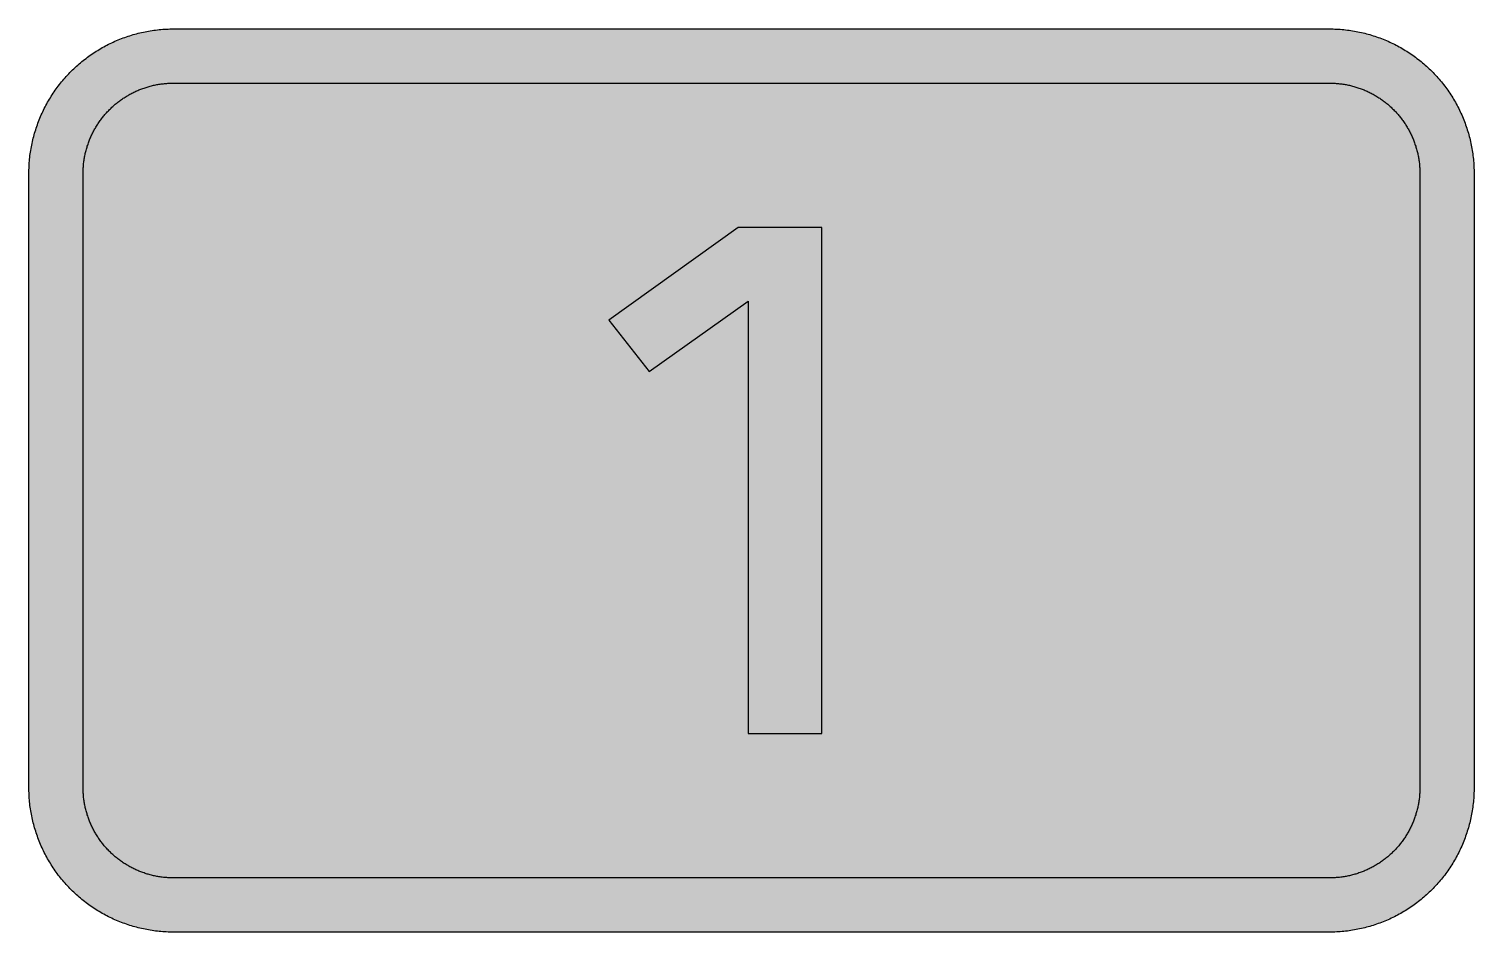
# Model space of a CAD drawing. Header units: millimetres. Extents: x 0 to 141, y 0 to 88.
import ezdxf

# ---------------------------------------------------------------- set-up
doc = ezdxf.new("R2010")
doc.units = ezdxf.units.MM

msp = doc.modelspace()

# ---------------------------------------------------------------- hatches: boundary and pattern name
for color, points in [(254, [(14.1633, 0.0536), (13.9878, 0.0533), (13.8125, 0.0559), (13.6373, 0.061), (13.462, 0.0686), (13.2893, 0.0787), (13.114, 0.0914), (12.9413, 0.1041), (12.7686, 0.1219), (12.5959, 0.1397), (12.4231, 0.16), (12.2504, 0.1829), (12.0777, 0.2057), (11.9075, 0.2337), (11.7373, 0.2616), (11.5672, 0.2921), (11.397, 0.3251), (11.2268, 0.3607), (11.0592, 0.3988), (10.8915, 0.4369), (10.7239, 0.4775), (10.5562, 0.5207), (10.3886, 0.5664), (10.2235, 0.6121), (10.0584, 0.6629), (9.8933, 0.7137), (9.7307, 0.7671), (9.5682, 0.8204), (9.4056, 0.8788), (9.2431, 0.9373), (9.083, 0.9982), (8.923, 1.0617), (8.763, 1.1252), (8.6055, 1.1938), (8.4455, 1.2624), (8.2906, 1.331), (8.1331, 1.4046), (7.9781, 1.4783), (7.8232, 1.5545), (7.6708, 1.6332), (7.5184, 1.7145), (7.366, 1.7958), (7.2161, 1.8796), (7.0663, 1.966), (6.919, 2.0523), (6.7716, 2.1438), (6.6243, 2.2352), (6.4795, 2.3266), (6.3348, 2.4232), (6.19, 2.5197), (6.0477, 2.6187), (5.908, 2.7178), (5.7683, 2.8194), (5.6286, 2.9235), (5.4915, 3.0302), (5.3543, 3.1369), (5.2197, 3.2461), (5.0851, 3.3579), (4.953, 3.4722), (4.8209, 3.5865), (4.6914, 3.7033), (4.5644, 3.8202), (4.4348, 3.9395), (4.3104, 4.0615), (4.1859, 4.1859), (4.0615, 4.3104), (3.9395, 4.4348), (3.8202, 4.5618), (3.7033, 4.6914), (3.5865, 4.8209), (3.4722, 4.953), (3.3579, 5.0851), (3.2487, 5.2197), (3.1369, 5.3543), (3.0302, 5.4915), (2.9235, 5.6286), (2.8194, 5.7683), (2.7178, 5.908), (2.6187, 6.0477), (2.5197, 6.19), (2.4232, 6.3348), (2.3266, 6.477), (2.2352, 6.6243), (2.1438, 6.7691), (2.0523, 6.919), (1.966, 7.0663), (1.8796, 7.2161), (1.7958, 7.366), (1.7145, 7.5184), (1.6332, 7.6708), (1.5545, 7.8232), (1.4783, 7.9781), (1.4046, 8.1331), (1.331, 8.2906), (1.2598, 8.4455), (1.1913, 8.603), (1.1252, 8.763), (1.0592, 8.923), (0.9982, 9.083), (0.9373, 9.2431), (0.8763, 9.4056), (0.8204, 9.5682), (0.7645, 9.7307), (0.7112, 9.8933), (0.6604, 10.0584), (0.6121, 10.2235), (0.5639, 10.3911), (0.5207, 10.5562), (0.4775, 10.7239), (0.4343, 10.8915), (0.3962, 11.0592), (0.3607, 11.2268), (0.3251, 11.397), (0.2921, 11.5672), (0.2616, 11.7373), (0.2311, 11.9075), (0.2057, 12.0802), (0.1803, 12.2504), (0.1575, 12.4231), (0.1372, 12.5959), (0.1194, 12.7686), (0.1041, 12.9413), (0.0889, 13.1166), (0.0787, 13.2893), (0.0686, 13.4645), (0.061, 13.6373), (0.0559, 13.8125), (0.0508, 13.9878), (0.0508, 14.163), (0.0522, 74.137), (0.0508, 74.3102), (0.0559, 74.4855), (0.061, 74.6608), (0.0686, 74.836), (0.0787, 75.0087), (0.0889, 75.184), (0.1041, 75.3567), (0.1194, 75.5294), (0.1372, 75.7022), (0.1575, 75.8749), (0.1803, 76.0476), (0.2057, 76.2178), (0.2311, 76.3905), (0.2616, 76.5607), (0.2921, 76.7309), (0.3251, 76.901), (0.3607, 77.0712), (0.3962, 77.2389), (0.4343, 77.4065), (0.4775, 77.5741), (0.5207, 77.7418), (0.5639, 77.9069), (0.6121, 78.0745), (0.6604, 78.2396), (0.7112, 78.4022), (0.7645, 78.5673), (0.8204, 78.7298), (0.8763, 78.8924), (0.9373, 79.055), (0.9982, 79.215), (1.0592, 79.375), (1.1252, 79.535), (1.1913, 79.6925), (1.2598, 79.85), (1.331, 80.0075), (1.4046, 80.1649), (1.4783, 80.3199), (1.5545, 80.4748), (1.6332, 80.6272), (1.7145, 80.7796), (1.7958, 80.932), (1.8796, 81.0819), (1.966, 81.2317), (2.0523, 81.3791), (2.1438, 81.5264), (2.2352, 81.6737), (2.3266, 81.8185), (2.4232, 81.9633), (2.5197, 82.108), (2.6187, 82.2503), (2.7178, 82.39), (2.8194, 82.5297), (2.9235, 82.6694), (3.0302, 82.8065), (3.1369, 82.9437), (3.2487, 83.0783), (3.3579, 83.2104), (3.4722, 83.345), (3.5865, 83.4746), (3.7033, 83.6066), (3.8202, 83.7336), (3.9395, 83.8606), (4.0615, 83.9876), (4.1859, 84.1121), (4.3104, 84.2366), (4.4348, 84.3585), (4.5644, 84.4779), (4.6914, 84.5947), (4.8209, 84.7115), (4.953, 84.8258), (5.0851, 84.9401), (5.2197, 85.0494), (5.3543, 85.1586), (5.4915, 85.2678), (5.6286, 85.3719), (5.7683, 85.4761), (5.908, 85.5802), (6.0477, 85.6793), (6.19, 85.7783), (6.3348, 85.8749), (6.4795, 85.9714), (6.6243, 86.0628), (6.7716, 86.1543), (6.919, 86.2457), (7.0663, 86.3321), (7.2161, 86.4184), (7.366, 86.5022), (7.5184, 86.5835), (7.6708, 86.6648), (7.8232, 86.7435), (7.9781, 86.8197), (8.1331, 86.8934), (8.2906, 86.9671), (8.4455, 87.0356), (8.6055, 87.1068), (8.763, 87.1728), (8.923, 87.2363), (9.083, 87.2998), (9.2431, 87.3608), (9.4056, 87.4192), (9.5682, 87.4776), (9.7307, 87.5335), (9.8933, 87.5868), (10.0584, 87.6376), (10.2235, 87.6859), (10.3886, 87.7341), (10.5562, 87.7773), (10.7239, 87.8205), (10.8915, 87.8611), (11.0592, 87.9018), (11.2268, 87.9373), (11.397, 87.9729), (11.5672, 88.0059), (11.7373, 88.0364), (11.9075, 88.0643), (12.0777, 88.0923), (12.2504, 88.1177), (12.4231, 88.138), (12.5959, 88.1583), (12.7686, 88.1786), (12.9413, 88.1939), (13.114, 88.2091), (13.2893, 88.2193), (13.462, 88.2294), (13.6373, 88.2371), (13.8125, 88.2421), (13.9878, 88.2447), (14.163, 88.2472), (127.0522, 88.2481), (127.2261, 88.2447), (127.4013, 88.2421), (127.5766, 88.2371), (127.7518, 88.2294), (127.9246, 88.2193), (128.0998, 88.2091), (128.2725, 88.1939), (128.4453, 88.1786), (128.618, 88.1583), (128.7907, 88.138), (128.9634, 88.1177), (129.1361, 88.0923), (129.3063, 88.0643), (129.4765, 88.0364), (129.6467, 88.0059), (129.8169, 87.9729), (129.987, 87.9373), (130.1547, 87.9018), (130.3223, 87.8611), (130.49, 87.8205), (130.6576, 87.7773), (130.8252, 87.7341), (130.9903, 87.6859), (131.1554, 87.6376), (131.3205, 87.5868), (131.4831, 87.5335), (131.6482, 87.4776), (131.8082, 87.4192), (131.9708, 87.3608), (132.1333, 87.2998), (132.2934, 87.2363), (132.4508, 87.1728), (132.6109, 87.1068), (132.7683, 87.0356), (132.9258, 86.9671), (133.0808, 86.8934), (133.2357, 86.8197), (133.3906, 86.7435), (133.543, 86.6648), (133.6954, 86.5835), (133.8478, 86.5022), (133.9977, 86.4184), (134.1476, 86.3321), (134.2974, 86.2457), (134.4447, 86.1543), (134.5895, 86.0628), (134.7368, 85.9714), (134.8816, 85.8749), (135.0239, 85.7783), (135.1661, 85.6793), (135.3083, 85.5802), (135.448, 85.4761), (135.5852, 85.3719), (135.7224, 85.2678), (135.8595, 85.1586), (135.9941, 85.0494), (136.1288, 84.9401), (136.2608, 84.8258), (136.3929, 84.7115), (136.5225, 84.5947), (136.652, 84.4779), (136.779, 84.3585), (136.906, 84.2366), (137.0305, 84.1121), (137.1524, 83.9876), (137.2743, 83.8606), (137.3937, 83.7336), (137.5131, 83.6066), (137.6274, 83.4746), (137.7442, 83.345), (137.856, 83.2104), (137.9677, 83.0783), (138.0769, 82.9437), (138.1836, 82.8065), (138.2903, 82.6694), (138.3944, 82.5297), (138.496, 82.39), (138.5976, 82.2503), (138.6942, 82.108), (138.7932, 81.9633), (138.8872, 81.8185), (138.9812, 81.6737), (139.0726, 81.5264), (139.1615, 81.3791), (139.2479, 81.2317), (139.3342, 81.0819), (139.4181, 80.932), (139.4993, 80.7796), (139.5806, 80.6272), (139.6594, 80.4748), (139.7356, 80.3199), (139.8092, 80.1649), (139.8829, 80.0075), (139.954, 79.85), (140.0226, 79.6925), (140.0886, 79.535), (140.1547, 79.375), (140.2156, 79.215), (140.2766, 79.055), (140.3375, 78.8924), (140.3934, 78.7298), (140.4493, 78.5673), (140.5026, 78.4022), (140.5534, 78.2396), (140.6017, 78.0745), (140.6474, 77.9069), (140.6931, 77.7418), (140.7363, 77.5741), (140.777, 77.4065), (140.8176, 77.2389), (140.8532, 77.0712), (140.8887, 76.901), (140.9217, 76.7309), (140.9522, 76.5607), (140.9802, 76.3905), (141.0081, 76.2178), (141.031, 76.0476), (141.0538, 75.8749), (141.0741, 75.7022), (141.0919, 75.5294), (141.1097, 75.3567), (141.1224, 75.184), (141.1351, 75.0087), (141.1453, 74.836), (141.1529, 74.6608), (141.158, 74.4855), (141.1605, 74.3102), (141.163, 74.135), (141.1633, 14.1647), (141.1605, 13.9878), (141.158, 13.8125), (141.1529, 13.6373), (141.1453, 13.4645), (141.1351, 13.2893), (141.1224, 13.1166), (141.1097, 12.9413), (141.0919, 12.7686), (141.0741, 12.5959), (141.0538, 12.4231), (141.031, 12.2504), (141.0081, 12.0802), (140.9802, 11.9075), (140.9522, 11.7373), (140.9217, 11.5672), (140.8887, 11.397), (140.8532, 11.2268), (140.8176, 11.0592), (140.777, 10.8915), (140.7363, 10.7239), (140.6931, 10.5562), (140.6474, 10.3911), (140.6017, 10.2235), (140.5534, 10.0584), (140.5026, 9.8933), (140.4493, 9.7307), (140.3934, 9.5682), (140.3375, 9.4056), (140.2766, 9.2431), (140.2156, 9.083), (140.1547, 8.923), (140.0886, 8.763), (140.0226, 8.603), (139.954, 8.4455), (139.8829, 8.2906), (139.8092, 8.1331), (139.7356, 7.9781), (139.6594, 7.8232), (139.5806, 7.6708), (139.4993, 7.5184), (139.4181, 7.366), (139.3342, 7.2161), (139.2479, 7.0663), (139.1615, 6.919), (139.0726, 6.7691), (138.9812, 6.6243), (138.8872, 6.477), (138.7932, 6.3348), (138.6942, 6.19), (138.5976, 6.0477), (138.496, 5.908), (138.3944, 5.7683), (138.2903, 5.6286), (138.1836, 5.4915), (138.0769, 5.3543), (137.9677, 5.2197), (137.856, 5.0851), (137.7442, 4.953), (137.6274, 4.8209), (137.5131, 4.6914), (137.3937, 4.5618), (137.2743, 4.4348), (137.1524, 4.3104), (137.0305, 4.1859), (136.906, 4.0615), (136.779, 3.9395), (136.652, 3.8202), (136.5225, 3.7033), (136.3929, 3.5865), (136.2608, 3.4722), (136.1288, 3.3579), (135.9941, 3.2461), (135.8595, 3.1369), (135.7224, 3.0302), (135.5852, 2.9235), (135.448, 2.8194), (135.3083, 2.7178), (135.1661, 2.6187), (135.0239, 2.5197), (134.8816, 2.4232), (134.7368, 2.3266), (134.5895, 2.2352), (134.4447, 2.1438), (134.2974, 2.0523), (134.1476, 1.966), (133.9977, 1.8796), (133.8478, 1.7958), (133.6954, 1.7145), (133.543, 1.6332), (133.3906, 1.5545), (133.2357, 1.4783), (133.0808, 1.4046), (132.9258, 1.331), (132.7683, 1.2624), (132.6109, 1.1938), (132.4508, 1.1252), (132.2934, 1.0617), (132.1333, 0.9982), (131.9708, 0.9373), (131.8082, 0.8788), (131.6482, 0.8204), (131.4831, 0.7671), (131.3205, 0.7137), (131.1554, 0.6629), (130.9903, 0.6121), (130.8252, 0.5664), (130.6576, 0.5207), (130.49, 0.4775), (130.3223, 0.4369), (130.1547, 0.3988), (129.987, 0.3607), (129.8169, 0.3251), (129.6467, 0.2921), (129.4765, 0.2616), (129.3063, 0.2337), (129.1361, 0.2057), (128.9634, 0.1829), (128.7907, 0.16), (128.618, 0.1397), (128.4453, 0.1219), (128.2725, 0.1041), (128.0998, 0.0914), (127.9246, 0.0787), (127.7518, 0.0686), (127.5766, 0.061), (127.4013, 0.0559), (127.2261, 0.0533), (127.0508, 0.0533)]), (144, [(14.1633, 5.3453), (14.0513, 5.3442), (13.9421, 5.3467), (13.8328, 5.3492), (13.7236, 5.3543), (13.6169, 5.3619), (13.5077, 5.3696), (13.3985, 5.3772), (13.2918, 5.3873), (13.1826, 5.3975), (13.0759, 5.4102), (12.9667, 5.4254), (12.86, 5.4407), (12.7533, 5.4585), (12.6467, 5.4762), (12.54, 5.494), (12.4333, 5.5143), (12.3292, 5.5372), (12.2225, 5.5601), (12.1183, 5.5855), (12.0117, 5.6109), (11.9075, 5.6363), (11.8034, 5.6642), (11.7018, 5.6947), (11.5976, 5.7252), (11.496, 5.7582), (11.3919, 5.7912), (11.2903, 5.8242), (11.1887, 5.8598), (11.0871, 5.8979), (10.988, 5.936), (10.8864, 5.9741), (10.7874, 6.0147), (10.6883, 6.0579), (10.5893, 6.0985), (10.4927, 6.1443), (10.3937, 6.19), (10.2972, 6.2357), (10.2006, 6.284), (10.1041, 6.3322), (10.0101, 6.383), (9.9162, 6.4338), (9.8222, 6.4872), (9.7282, 6.5405), (9.6342, 6.5938), (9.5428, 6.6497), (9.4513, 6.7081), (9.3599, 6.7666), (9.2685, 6.825), (9.1796, 6.8859), (9.0907, 6.9469), (9.0043, 7.0104), (8.9154, 7.0739), (8.829, 7.1399), (8.7427, 7.206), (8.6589, 7.272), (8.5725, 7.3406), (8.4887, 7.4092), (8.4074, 7.4803), (8.3236, 7.5514), (8.2423, 7.6251), (8.1636, 7.6987), (8.0823, 7.7724), (8.0035, 7.8486), (7.9273, 7.9273), (7.8486, 8.0035), (7.7749, 8.0823), (7.6987, 8.1636), (7.6251, 8.2423), (7.5514, 8.3236), (7.4803, 8.4074), (7.4092, 8.4887), (7.3406, 8.5725), (7.272, 8.6563), (7.206, 8.7427), (7.1399, 8.829), (7.0739, 8.9154), (7.0104, 9.0018), (6.9469, 9.0907), (6.8859, 9.1796), (6.825, 9.2685), (6.7666, 9.3599), (6.7081, 9.4513), (6.6497, 9.5428), (6.5938, 9.6342), (6.5405, 9.7282), (6.4872, 9.8196), (6.4338, 9.9136), (6.383, 10.0101), (6.3322, 10.1041), (6.284, 10.2006), (6.2357, 10.2972), (6.19, 10.3937), (6.1443, 10.4927), (6.0985, 10.5893), (6.0554, 10.6883), (6.0147, 10.7874), (5.9741, 10.8864), (5.9334, 10.988), (5.8953, 11.0871), (5.8598, 11.1887), (5.8242, 11.2903), (5.7887, 11.3919), (5.7556, 11.496), (5.7252, 11.5976), (5.6947, 11.7018), (5.6642, 11.8034), (5.6363, 11.9075), (5.6083, 12.0142), (5.5829, 12.1183), (5.5575, 12.2225), (5.5347, 12.3292), (5.5143, 12.4333), (5.494, 12.54), (5.4737, 12.6467), (5.4559, 12.7533), (5.4381, 12.86), (5.4229, 12.9667), (5.4102, 13.0759), (5.3975, 13.1826), (5.3848, 13.2918), (5.3746, 13.3985), (5.367, 13.5077), (5.3594, 13.6169), (5.3543, 13.7262), (5.3492, 13.8354), (5.3442, 13.9446), (5.3442, 14.0538), (5.3416, 14.163), (5.3439, 74.137), (5.3442, 74.2442), (5.3442, 74.3534), (5.3492, 74.4626), (5.3543, 74.5719), (5.3594, 74.6811), (5.367, 74.7903), (5.3746, 74.8995), (5.3848, 75.0062), (5.3975, 75.1154), (5.4102, 75.2221), (5.4229, 75.3313), (5.4381, 75.438), (5.4559, 75.5447), (5.4737, 75.6514), (5.494, 75.758), (5.5143, 75.8647), (5.5347, 75.9689), (5.5575, 76.0755), (5.5829, 76.1797), (5.6083, 76.2838), (5.6363, 76.3905), (5.6642, 76.4921), (5.6947, 76.5962), (5.7252, 76.7004), (5.7556, 76.802), (5.7887, 76.9061), (5.8242, 77.0077), (5.8598, 77.1093), (5.8953, 77.2109), (5.9334, 77.31), (5.9741, 77.4116), (6.0147, 77.5106), (6.0554, 77.6097), (6.0985, 77.7088), (6.1443, 77.8053), (6.19, 77.9043), (6.2357, 78.0009), (6.284, 78.0974), (6.3322, 78.1939), (6.383, 78.2879), (6.4338, 78.3819), (6.4872, 78.4758), (6.5405, 78.5698), (6.5938, 78.6638), (6.6497, 78.7552), (6.7081, 78.8467), (6.7666, 78.9381), (6.825, 79.027), (6.8859, 79.1185), (6.9469, 79.2074), (7.0104, 79.2937), (7.0739, 79.3826), (7.1399, 79.469), (7.206, 79.5553), (7.272, 79.6392), (7.3406, 79.7255), (7.4092, 79.8068), (7.4803, 79.8906), (7.5514, 79.9719), (7.6251, 80.0532), (7.6987, 80.1345), (7.7749, 80.2132), (7.8486, 80.2919), (7.9273, 80.3707), (8.0035, 80.4469), (8.0823, 80.5231), (8.1636, 80.5993), (8.2423, 80.6729), (8.3236, 80.7441), (8.4074, 80.8177), (8.4887, 80.8863), (8.5725, 80.9574), (8.6589, 81.026), (8.7427, 81.092), (8.829, 81.1581), (8.9154, 81.2241), (9.0043, 81.2876), (9.0907, 81.3511), (9.1796, 81.4121), (9.2685, 81.473), (9.3599, 81.5315), (9.4513, 81.5899), (9.5428, 81.6483), (9.6342, 81.7042), (9.7282, 81.7575), (9.8222, 81.8109), (9.9162, 81.8642), (10.0101, 81.915), (10.1041, 81.9658), (10.2006, 82.0141), (10.2972, 82.0623), (10.3937, 82.108), (10.4927, 82.1538), (10.5893, 82.1995), (10.6883, 82.2427), (10.7874, 82.2833), (10.8864, 82.3239), (10.988, 82.362), (11.0871, 82.4001), (11.1887, 82.4382), (11.2903, 82.4738), (11.3919, 82.5094), (11.496, 82.5424), (11.5976, 82.5729), (11.7018, 82.6033), (11.8034, 82.6338), (11.9075, 82.6618), (12.0117, 82.6897), (12.1183, 82.7151), (12.2225, 82.738), (12.3292, 82.7634), (12.4333, 82.7837), (12.54, 82.804), (12.6467, 82.8243), (12.7533, 82.8421), (12.86, 82.8573), (12.9667, 82.8726), (13.0759, 82.8878), (13.1826, 82.9005), (13.2918, 82.9107), (13.3985, 82.9208), (13.5077, 82.931), (13.6169, 82.9386), (13.7236, 82.9437), (13.8328, 82.9488), (13.9421, 82.9513), (14.0513, 82.9539), (14.163, 82.9564), (127.0522, 82.9564), (127.16, 82.9539), (127.2692, 82.9513), (127.3785, 82.9488), (127.4877, 82.9437), (127.5969, 82.9386), (127.7061, 82.931), (127.8153, 82.9208), (127.922, 82.9107), (128.0312, 82.9005), (128.1379, 82.8878), (128.2471, 82.8726), (128.3538, 82.8573), (128.4605, 82.8421), (128.5672, 82.8243), (128.6739, 82.804), (128.7805, 82.7837), (128.8872, 82.7634), (128.9914, 82.738), (129.0955, 82.7151), (129.2022, 82.6897), (129.3063, 82.6618), (129.4105, 82.6338), (129.5146, 82.6033), (129.6162, 82.5729), (129.7203, 82.5424), (129.8219, 82.5094), (129.9235, 82.4738), (130.0251, 82.4382), (130.1267, 82.4001), (130.2283, 82.362), (130.3274, 82.3239), (130.4265, 82.2833), (130.5255, 82.2427), (130.6246, 82.1995), (130.7236, 82.1538), (130.8202, 82.108), (130.9167, 82.0623), (131.0132, 82.0141), (131.1097, 81.9658), (131.2037, 81.915), (131.3002, 81.8642), (131.3942, 81.8109), (131.4882, 81.7575), (131.5796, 81.7042), (131.6711, 81.6483), (131.765, 81.5899), (131.8539, 81.5315), (131.9454, 81.473), (132.0343, 81.4121), (132.1232, 81.3511), (132.2121, 81.2876), (132.2984, 81.2241), (132.3848, 81.1581), (132.4712, 81.092), (132.5575, 81.026), (132.6413, 80.9574), (132.7252, 80.8863), (132.809, 80.8177), (132.8903, 80.7441), (132.9715, 80.6729), (133.0528, 80.5993), (133.1316, 80.5231), (133.2103, 80.4469), (133.289, 80.3707), (133.3652, 80.2919), (133.4414, 80.2132), (133.5151, 80.1345), (133.5888, 80.0532), (133.6624, 79.9719), (133.7335, 79.8906), (133.8047, 79.8068), (133.8732, 79.7255), (133.9418, 79.6392), (134.0104, 79.5553), (134.0764, 79.469), (134.1399, 79.3826), (134.2034, 79.2937), (134.2669, 79.2074), (134.3279, 79.1185), (134.3889, 79.027), (134.4498, 78.9381), (134.5057, 78.8467), (134.5641, 78.7552), (134.62, 78.6638), (134.6733, 78.5698), (134.7292, 78.4758), (134.78, 78.3819), (134.8308, 78.2879), (134.8816, 78.1939), (134.9299, 78.0974), (134.9781, 78.0009), (135.0264, 77.9043), (135.0696, 77.8053), (135.1153, 77.7088), (135.1585, 77.6097), (135.1991, 77.5106), (135.2398, 77.4116), (135.2804, 77.31), (135.3185, 77.2109), (135.3541, 77.1093), (135.3896, 77.0077), (135.4252, 76.9061), (135.4582, 76.802), (135.4887, 76.7004), (135.5192, 76.5962), (135.5496, 76.4921), (135.5776, 76.3905), (135.6055, 76.2838), (135.6309, 76.1797), (135.6538, 76.0755), (135.6766, 75.9689), (135.6995, 75.8647), (135.7198, 75.758), (135.7401, 75.6514), (135.7579, 75.5447), (135.7732, 75.438), (135.7884, 75.3313), (135.8036, 75.2221), (135.8163, 75.1154), (135.8265, 75.0062), (135.8367, 74.8995), (135.8468, 74.7903), (135.8544, 74.6811), (135.8595, 74.5719), (135.8646, 74.4626), (135.8671, 74.3534), (135.8697, 74.2442), (135.8697, 74.135), (135.8717, 14.1647), (135.8697, 14.0538), (135.8671, 13.9446), (135.8646, 13.8354), (135.8595, 13.7262), (135.8544, 13.6169), (135.8468, 13.5077), (135.8367, 13.3985), (135.8265, 13.2918), (135.8163, 13.1826), (135.8036, 13.0759), (135.7884, 12.9667), (135.7732, 12.86), (135.7579, 12.7533), (135.7401, 12.6467), (135.7198, 12.54), (135.6995, 12.4333), (135.6766, 12.3292), (135.6538, 12.2225), (135.6309, 12.1183), (135.6055, 12.0142), (135.5776, 11.9075), (135.5496, 11.8034), (135.5192, 11.7018), (135.4887, 11.5976), (135.4582, 11.496), (135.4252, 11.3919), (135.3896, 11.2903), (135.3541, 11.1887), (135.3185, 11.0871), (135.2804, 10.988), (135.2398, 10.8864), (135.1991, 10.7874), (135.1585, 10.6883), (135.1153, 10.5893), (135.0696, 10.4927), (135.0264, 10.3937), (134.9781, 10.2972), (134.9299, 10.2006), (134.8816, 10.1041), (134.8308, 10.0101), (134.78, 9.9136), (134.7292, 9.8196), (134.6733, 9.7282), (134.62, 9.6342), (134.5641, 9.5428), (134.5057, 9.4513), (134.4498, 9.3599), (134.3889, 9.2685), (134.3279, 9.1796), (134.2669, 9.0907), (134.2034, 9.0018), (134.1399, 8.9154), (134.0764, 8.829), (134.0104, 8.7427), (133.9418, 8.6563), (133.8732, 8.5725), (133.8047, 8.4887), (133.7335, 8.4074), (133.6624, 8.3236), (133.5888, 8.2423), (133.5151, 8.1636), (133.4414, 8.0823), (133.3652, 8.0035), (133.289, 7.9273), (133.2103, 7.8486), (133.1316, 7.7724), (133.0528, 7.6987), (132.9715, 7.6251), (132.8903, 7.5514), (132.809, 7.4803), (132.7252, 7.4092), (132.6413, 7.3406), (132.5575, 7.272), (132.4712, 7.206), (132.3848, 7.1399), (132.2984, 7.0739), (132.2121, 7.0104), (132.1232, 6.9469), (132.0343, 6.8859), (131.9454, 6.825), (131.8539, 6.7666), (131.765, 6.7081), (131.6711, 6.6497), (131.5796, 6.5938), (131.4882, 6.5405), (131.3942, 6.4872), (131.3002, 6.4338), (131.2037, 6.383), (131.1097, 6.3322), (131.0132, 6.284), (130.9167, 6.2357), (130.8202, 6.19), (130.7236, 6.1443), (130.6246, 6.0985), (130.5255, 6.0579), (130.4265, 6.0147), (130.3274, 5.9741), (130.2283, 5.936), (130.1267, 5.8979), (130.0251, 5.8598), (129.9235, 5.8242), (129.8219, 5.7912), (129.7203, 5.7582), (129.6162, 5.7252), (129.5146, 5.6947), (129.4105, 5.6642), (129.3063, 5.6363), (129.2022, 5.6109), (129.0955, 5.5855), (128.9914, 5.5601), (128.8872, 5.5372), (128.7805, 5.5143), (128.6739, 5.494), (128.5672, 5.4762), (128.4605, 5.4585), (128.3538, 5.4407), (128.2471, 5.4254), (128.1379, 5.4102), (128.0312, 5.3975), (127.922, 5.3873), (127.8153, 5.3772), (127.7061, 5.3696), (127.5969, 5.3619), (127.4877, 5.3543), (127.3785, 5.3492), (127.2692, 5.3467), (127.16, 5.3442), (127.0508, 5.3442)]), (254, [(70.291, 19.4564), (77.4869, 19.4564), (77.4869, 68.8453), (69.3028, 68.8453), (56.673, 59.8135), (60.6256, 54.8044), (70.291, 61.6476)])]:
    msp.add_hatch(color=color).paths.add_polyline_path(points)

# ---------------------------------------------------------------- linework, layer by layer
at = {"color": 254}
for points in [[(14.1633, 0.0536), (13.9878, 0.0533), (13.8125, 0.0559), (13.6373, 0.061), (13.462, 0.0686), (13.2893, 0.0787), (13.114, 0.0914), (12.9413, 0.1041), (12.7686, 0.1219), (12.5959, 0.1397), (12.4231, 0.16), (12.2504, 0.1829), (12.0777, 0.2057), (11.9075, 0.2337), (11.7373, 0.2616), (11.5672, 0.2921), (11.397, 0.3251), (11.2268, 0.3607), (11.0592, 0.3988), (10.8915, 0.4369), (10.7239, 0.4775), (10.5562, 0.5207), (10.3886, 0.5664), (10.2235, 0.6121), (10.0584, 0.6629), (9.8933, 0.7137), (9.7307, 0.7671), (9.5682, 0.8204), (9.4056, 0.8788), (9.2431, 0.9373), (9.083, 0.9982), (8.923, 1.0617), (8.763, 1.1252), (8.6055, 1.1938), (8.4455, 1.2624), (8.2906, 1.331), (8.1331, 1.4046), (7.9781, 1.4783), (7.8232, 1.5545), (7.6708, 1.6332), (7.5184, 1.7145), (7.366, 1.7958), (7.2161, 1.8796), (7.0663, 1.966), (6.919, 2.0523), (6.7716, 2.1438), (6.6243, 2.2352), (6.4795, 2.3266), (6.3348, 2.4232), (6.19, 2.5197), (6.0477, 2.6187), (5.908, 2.7178), (5.7683, 2.8194), (5.6286, 2.9235), (5.4915, 3.0302), (5.3543, 3.1369), (5.2197, 3.2461), (5.0851, 3.3579), (4.953, 3.4722), (4.8209, 3.5865), (4.6914, 3.7033), (4.5644, 3.8202), (4.4348, 3.9395), (4.3104, 4.0615), (4.1859, 4.1859), (4.0615, 4.3104), (3.9395, 4.4348), (3.8202, 4.5618), (3.7033, 4.6914), (3.5865, 4.8209), (3.4722, 4.953), (3.3579, 5.0851), (3.2487, 5.2197), (3.1369, 5.3543), (3.0302, 5.4915), (2.9235, 5.6286), (2.8194, 5.7683), (2.7178, 5.908), (2.6187, 6.0477), (2.5197, 6.19), (2.4232, 6.3348), (2.3266, 6.477), (2.2352, 6.6243), (2.1438, 6.7691), (2.0523, 6.919), (1.966, 7.0663), (1.8796, 7.2161), (1.7958, 7.366), (1.7145, 7.5184), (1.6332, 7.6708), (1.5545, 7.8232), (1.4783, 7.9781), (1.4046, 8.1331), (1.331, 8.2906), (1.2598, 8.4455), (1.1913, 8.603), (1.1252, 8.763), (1.0592, 8.923), (0.9982, 9.083), (0.9373, 9.2431), (0.8763, 9.4056), (0.8204, 9.5682), (0.7645, 9.7307), (0.7112, 9.8933), (0.6604, 10.0584), (0.6121, 10.2235), (0.5639, 10.3911), (0.5207, 10.5562), (0.4775, 10.7239), (0.4343, 10.8915), (0.3962, 11.0592), (0.3607, 11.2268), (0.3251, 11.397), (0.2921, 11.5672), (0.2616, 11.7373), (0.2311, 11.9075), (0.2057, 12.0802), (0.1803, 12.2504), (0.1575, 12.4231), (0.1372, 12.5959), (0.1194, 12.7686), (0.1041, 12.9413), (0.0889, 13.1166), (0.0787, 13.2893), (0.0686, 13.4645), (0.061, 13.6373), (0.0559, 13.8125), (0.0508, 13.9878), (0.0508, 14.163), (0.0522, 74.137), (0.0508, 74.3102), (0.0559, 74.4855), (0.061, 74.6608), (0.0686, 74.836), (0.0787, 75.0087), (0.0889, 75.184), (0.1041, 75.3567), (0.1194, 75.5294), (0.1372, 75.7022), (0.1575, 75.8749), (0.1803, 76.0476), (0.2057, 76.2178), (0.2311, 76.3905), (0.2616, 76.5607), (0.2921, 76.7309), (0.3251, 76.901), (0.3607, 77.0712), (0.3962, 77.2389), (0.4343, 77.4065), (0.4775, 77.5741), (0.5207, 77.7418), (0.5639, 77.9069), (0.6121, 78.0745), (0.6604, 78.2396), (0.7112, 78.4022), (0.7645, 78.5673), (0.8204, 78.7298), (0.8763, 78.8924), (0.9373, 79.055), (0.9982, 79.215), (1.0592, 79.375), (1.1252, 79.535), (1.1913, 79.6925), (1.2598, 79.85), (1.331, 80.0075), (1.4046, 80.1649), (1.4783, 80.3199), (1.5545, 80.4748), (1.6332, 80.6272), (1.7145, 80.7796), (1.7958, 80.932), (1.8796, 81.0819), (1.966, 81.2317), (2.0523, 81.3791), (2.1438, 81.5264), (2.2352, 81.6737), (2.3266, 81.8185), (2.4232, 81.9633), (2.5197, 82.108), (2.6187, 82.2503), (2.7178, 82.39), (2.8194, 82.5297), (2.9235, 82.6694), (3.0302, 82.8065), (3.1369, 82.9437), (3.2487, 83.0783), (3.3579, 83.2104), (3.4722, 83.345), (3.5865, 83.4746), (3.7033, 83.6066), (3.8202, 83.7336), (3.9395, 83.8606), (4.0615, 83.9876), (4.1859, 84.1121), (4.3104, 84.2366), (4.4348, 84.3585), (4.5644, 84.4779), (4.6914, 84.5947), (4.8209, 84.7115), (4.953, 84.8258), (5.0851, 84.9401), (5.2197, 85.0494), (5.3543, 85.1586), (5.4915, 85.2678), (5.6286, 85.3719), (5.7683, 85.4761), (5.908, 85.5802), (6.0477, 85.6793), (6.19, 85.7783), (6.3348, 85.8749), (6.4795, 85.9714), (6.6243, 86.0628), (6.7716, 86.1543), (6.919, 86.2457), (7.0663, 86.3321), (7.2161, 86.4184), (7.366, 86.5022), (7.5184, 86.5835), (7.6708, 86.6648), (7.8232, 86.7435), (7.9781, 86.8197), (8.1331, 86.8934), (8.2906, 86.9671), (8.4455, 87.0356), (8.6055, 87.1068), (8.763, 87.1728), (8.923, 87.2363), (9.083, 87.2998), (9.2431, 87.3608), (9.4056, 87.4192), (9.5682, 87.4776), (9.7307, 87.5335), (9.8933, 87.5868), (10.0584, 87.6376), (10.2235, 87.6859), (10.3886, 87.7341), (10.5562, 87.7773), (10.7239, 87.8205), (10.8915, 87.8611), (11.0592, 87.9018), (11.2268, 87.9373), (11.397, 87.9729), (11.5672, 88.0059), (11.7373, 88.0364), (11.9075, 88.0643), (12.0777, 88.0923), (12.2504, 88.1177), (12.4231, 88.138), (12.5959, 88.1583), (12.7686, 88.1786), (12.9413, 88.1939), (13.114, 88.2091), (13.2893, 88.2193), (13.462, 88.2294), (13.6373, 88.2371), (13.8125, 88.2421), (13.9878, 88.2447), (14.163, 88.2472), (127.0522, 88.2481), (127.2261, 88.2447), (127.4013, 88.2421), (127.5766, 88.2371), (127.7518, 88.2294), (127.9246, 88.2193), (128.0998, 88.2091), (128.2725, 88.1939), (128.4453, 88.1786), (128.618, 88.1583), (128.7907, 88.138), (128.9634, 88.1177), (129.1361, 88.0923), (129.3063, 88.0643), (129.4765, 88.0364), (129.6467, 88.0059), (129.8169, 87.9729), (129.987, 87.9373), (130.1547, 87.9018), (130.3223, 87.8611), (130.49, 87.8205), (130.6576, 87.7773), (130.8252, 87.7341), (130.9903, 87.6859), (131.1554, 87.6376), (131.3205, 87.5868), (131.4831, 87.5335), (131.6482, 87.4776), (131.8082, 87.4192), (131.9708, 87.3608), (132.1333, 87.2998), (132.2934, 87.2363), (132.4508, 87.1728), (132.6109, 87.1068), (132.7683, 87.0356), (132.9258, 86.9671), (133.0808, 86.8934), (133.2357, 86.8197), (133.3906, 86.7435), (133.543, 86.6648), (133.6954, 86.5835), (133.8478, 86.5022), (133.9977, 86.4184), (134.1476, 86.3321), (134.2974, 86.2457), (134.4447, 86.1543), (134.5895, 86.0628), (134.7368, 85.9714), (134.8816, 85.8749), (135.0239, 85.7783), (135.1661, 85.6793), (135.3083, 85.5802), (135.448, 85.4761), (135.5852, 85.3719), (135.7224, 85.2678), (135.8595, 85.1586), (135.9941, 85.0494), (136.1288, 84.9401), (136.2608, 84.8258), (136.3929, 84.7115), (136.5225, 84.5947), (136.652, 84.4779), (136.779, 84.3585), (136.906, 84.2366), (137.0305, 84.1121), (137.1524, 83.9876), (137.2743, 83.8606), (137.3937, 83.7336), (137.5131, 83.6066), (137.6274, 83.4746), (137.7442, 83.345), (137.856, 83.2104), (137.9677, 83.0783), (138.0769, 82.9437), (138.1836, 82.8065), (138.2903, 82.6694), (138.3944, 82.5297), (138.496, 82.39), (138.5976, 82.2503), (138.6942, 82.108), (138.7932, 81.9633), (138.8872, 81.8185), (138.9812, 81.6737), (139.0726, 81.5264), (139.1615, 81.3791), (139.2479, 81.2317), (139.3342, 81.0819), (139.4181, 80.932), (139.4993, 80.7796), (139.5806, 80.6272), (139.6594, 80.4748), (139.7356, 80.3199), (139.8092, 80.1649), (139.8829, 80.0075), (139.954, 79.85), (140.0226, 79.6925), (140.0886, 79.535), (140.1547, 79.375), (140.2156, 79.215), (140.2766, 79.055), (140.3375, 78.8924), (140.3934, 78.7298), (140.4493, 78.5673), (140.5026, 78.4022), (140.5534, 78.2396), (140.6017, 78.0745), (140.6474, 77.9069), (140.6931, 77.7418), (140.7363, 77.5741), (140.777, 77.4065), (140.8176, 77.2389), (140.8532, 77.0712), (140.8887, 76.901), (140.9217, 76.7309), (140.9522, 76.5607), (140.9802, 76.3905), (141.0081, 76.2178), (141.031, 76.0476), (141.0538, 75.8749), (141.0741, 75.7022), (141.0919, 75.5294), (141.1097, 75.3567), (141.1224, 75.184), (141.1351, 75.0087), (141.1453, 74.836), (141.1529, 74.6608), (141.158, 74.4855), (141.1605, 74.3102), (141.163, 74.135), (141.1633, 14.1647), (141.1605, 13.9878), (141.158, 13.8125), (141.1529, 13.6373), (141.1453, 13.4645), (141.1351, 13.2893), (141.1224, 13.1166), (141.1097, 12.9413), (141.0919, 12.7686), (141.0741, 12.5959), (141.0538, 12.4231), (141.031, 12.2504), (141.0081, 12.0802), (140.9802, 11.9075), (140.9522, 11.7373), (140.9217, 11.5672), (140.8887, 11.397), (140.8532, 11.2268), (140.8176, 11.0592), (140.777, 10.8915), (140.7363, 10.7239), (140.6931, 10.5562), (140.6474, 10.3911), (140.6017, 10.2235), (140.5534, 10.0584), (140.5026, 9.8933), (140.4493, 9.7307), (140.3934, 9.5682), (140.3375, 9.4056), (140.2766, 9.2431), (140.2156, 9.083), (140.1547, 8.923), (140.0886, 8.763), (140.0226, 8.603), (139.954, 8.4455), (139.8829, 8.2906), (139.8092, 8.1331), (139.7356, 7.9781), (139.6594, 7.8232), (139.5806, 7.6708), (139.4993, 7.5184), (139.4181, 7.366), (139.3342, 7.2161), (139.2479, 7.0663), (139.1615, 6.919), (139.0726, 6.7691), (138.9812, 6.6243), (138.8872, 6.477), (138.7932, 6.3348), (138.6942, 6.19), (138.5976, 6.0477), (138.496, 5.908), (138.3944, 5.7683), (138.2903, 5.6286), (138.1836, 5.4915), (138.0769, 5.3543), (137.9677, 5.2197), (137.856, 5.0851), (137.7442, 4.953), (137.6274, 4.8209), (137.5131, 4.6914), (137.3937, 4.5618), (137.2743, 4.4348), (137.1524, 4.3104), (137.0305, 4.1859), (136.906, 4.0615), (136.779, 3.9395), (136.652, 3.8202), (136.5225, 3.7033), (136.3929, 3.5865), (136.2608, 3.4722), (136.1288, 3.3579), (135.9941, 3.2461), (135.8595, 3.1369), (135.7224, 3.0302), (135.5852, 2.9235), (135.448, 2.8194), (135.3083, 2.7178), (135.1661, 2.6187), (135.0239, 2.5197), (134.8816, 2.4232), (134.7368, 2.3266), (134.5895, 2.2352), (134.4447, 2.1438), (134.2974, 2.0523), (134.1476, 1.966), (133.9977, 1.8796), (133.8478, 1.7958), (133.6954, 1.7145), (133.543, 1.6332), (133.3906, 1.5545), (133.2357, 1.4783), (133.0808, 1.4046), (132.9258, 1.331), (132.7683, 1.2624), (132.6109, 1.1938), (132.4508, 1.1252), (132.2934, 1.0617), (132.1333, 0.9982), (131.9708, 0.9373), (131.8082, 0.8788), (131.6482, 0.8204), (131.4831, 0.7671), (131.3205, 0.7137), (131.1554, 0.6629), (130.9903, 0.6121), (130.8252, 0.5664), (130.6576, 0.5207), (130.49, 0.4775), (130.3223, 0.4369), (130.1547, 0.3988), (129.987, 0.3607), (129.8169, 0.3251), (129.6467, 0.2921), (129.4765, 0.2616), (129.3063, 0.2337), (129.1361, 0.2057), (128.9634, 0.1829), (128.7907, 0.16), (128.618, 0.1397), (128.4453, 0.1219), (128.2725, 0.1041), (128.0998, 0.0914), (127.9246, 0.0787), (127.7518, 0.0686), (127.5766, 0.061), (127.4013, 0.0559), (127.2261, 0.0533), (127.0508, 0.0533), (14.1633, 0.0536)], [(70.291, 19.4564), (77.4869, 19.4564), (77.4869, 68.8453), (69.3028, 68.8453), (56.673, 59.8135), (60.6256, 54.8044), (70.291, 61.6476), (70.291, 19.4564)]]:
    msp.add_lwpolyline(points, dxfattribs=at)
at = {"color": 144}
msp.add_lwpolyline([(14.1633, 5.3453), (14.0513, 5.3442), (13.9421, 5.3467), (13.8328, 5.3492), (13.7236, 5.3543), (13.6169, 5.3619), (13.5077, 5.3696), (13.3985, 5.3772), (13.2918, 5.3873), (13.1826, 5.3975), (13.0759, 5.4102), (12.9667, 5.4254), (12.86, 5.4407), (12.7533, 5.4585), (12.6467, 5.4762), (12.54, 5.494), (12.4333, 5.5143), (12.3292, 5.5372), (12.2225, 5.5601), (12.1183, 5.5855), (12.0117, 5.6109), (11.9075, 5.6363), (11.8034, 5.6642), (11.7018, 5.6947), (11.5976, 5.7252), (11.496, 5.7582), (11.3919, 5.7912), (11.2903, 5.8242), (11.1887, 5.8598), (11.0871, 5.8979), (10.988, 5.936), (10.8864, 5.9741), (10.7874, 6.0147), (10.6883, 6.0579), (10.5893, 6.0985), (10.4927, 6.1443), (10.3937, 6.19), (10.2972, 6.2357), (10.2006, 6.284), (10.1041, 6.3322), (10.0101, 6.383), (9.9162, 6.4338), (9.8222, 6.4872), (9.7282, 6.5405), (9.6342, 6.5938), (9.5428, 6.6497), (9.4513, 6.7081), (9.3599, 6.7666), (9.2685, 6.825), (9.1796, 6.8859), (9.0907, 6.9469), (9.0043, 7.0104), (8.9154, 7.0739), (8.829, 7.1399), (8.7427, 7.206), (8.6589, 7.272), (8.5725, 7.3406), (8.4887, 7.4092), (8.4074, 7.4803), (8.3236, 7.5514), (8.2423, 7.6251), (8.1636, 7.6987), (8.0823, 7.7724), (8.0035, 7.8486), (7.9273, 7.9273), (7.8486, 8.0035), (7.7749, 8.0823), (7.6987, 8.1636), (7.6251, 8.2423), (7.5514, 8.3236), (7.4803, 8.4074), (7.4092, 8.4887), (7.3406, 8.5725), (7.272, 8.6563), (7.206, 8.7427), (7.1399, 8.829), (7.0739, 8.9154), (7.0104, 9.0018), (6.9469, 9.0907), (6.8859, 9.1796), (6.825, 9.2685), (6.7666, 9.3599), (6.7081, 9.4513), (6.6497, 9.5428), (6.5938, 9.6342), (6.5405, 9.7282), (6.4872, 9.8196), (6.4338, 9.9136), (6.383, 10.0101), (6.3322, 10.1041), (6.284, 10.2006), (6.2357, 10.2972), (6.19, 10.3937), (6.1443, 10.4927), (6.0985, 10.5893), (6.0554, 10.6883), (6.0147, 10.7874), (5.9741, 10.8864), (5.9334, 10.988), (5.8953, 11.0871), (5.8598, 11.1887), (5.8242, 11.2903), (5.7887, 11.3919), (5.7556, 11.496), (5.7252, 11.5976), (5.6947, 11.7018), (5.6642, 11.8034), (5.6363, 11.9075), (5.6083, 12.0142), (5.5829, 12.1183), (5.5575, 12.2225), (5.5347, 12.3292), (5.5143, 12.4333), (5.494, 12.54), (5.4737, 12.6467), (5.4559, 12.7533), (5.4381, 12.86), (5.4229, 12.9667), (5.4102, 13.0759), (5.3975, 13.1826), (5.3848, 13.2918), (5.3746, 13.3985), (5.367, 13.5077), (5.3594, 13.6169), (5.3543, 13.7262), (5.3492, 13.8354), (5.3442, 13.9446), (5.3442, 14.0538), (5.3416, 14.163), (5.3439, 74.137), (5.3442, 74.2442), (5.3442, 74.3534), (5.3492, 74.4626), (5.3543, 74.5719), (5.3594, 74.6811), (5.367, 74.7903), (5.3746, 74.8995), (5.3848, 75.0062), (5.3975, 75.1154), (5.4102, 75.2221), (5.4229, 75.3313), (5.4381, 75.438), (5.4559, 75.5447), (5.4737, 75.6514), (5.494, 75.758), (5.5143, 75.8647), (5.5347, 75.9689), (5.5575, 76.0755), (5.5829, 76.1797), (5.6083, 76.2838), (5.6363, 76.3905), (5.6642, 76.4921), (5.6947, 76.5962), (5.7252, 76.7004), (5.7556, 76.802), (5.7887, 76.9061), (5.8242, 77.0077), (5.8598, 77.1093), (5.8953, 77.2109), (5.9334, 77.31), (5.9741, 77.4116), (6.0147, 77.5106), (6.0554, 77.6097), (6.0985, 77.7088), (6.1443, 77.8053), (6.19, 77.9043), (6.2357, 78.0009), (6.284, 78.0974), (6.3322, 78.1939), (6.383, 78.2879), (6.4338, 78.3819), (6.4872, 78.4758), (6.5405, 78.5698), (6.5938, 78.6638), (6.6497, 78.7552), (6.7081, 78.8467), (6.7666, 78.9381), (6.825, 79.027), (6.8859, 79.1185), (6.9469, 79.2074), (7.0104, 79.2937), (7.0739, 79.3826), (7.1399, 79.469), (7.206, 79.5553), (7.272, 79.6392), (7.3406, 79.7255), (7.4092, 79.8068), (7.4803, 79.8906), (7.5514, 79.9719), (7.6251, 80.0532), (7.6987, 80.1345), (7.7749, 80.2132), (7.8486, 80.2919), (7.9273, 80.3707), (8.0035, 80.4469), (8.0823, 80.5231), (8.1636, 80.5993), (8.2423, 80.6729), (8.3236, 80.7441), (8.4074, 80.8177), (8.4887, 80.8863), (8.5725, 80.9574), (8.6589, 81.026), (8.7427, 81.092), (8.829, 81.1581), (8.9154, 81.2241), (9.0043, 81.2876), (9.0907, 81.3511), (9.1796, 81.4121), (9.2685, 81.473), (9.3599, 81.5315), (9.4513, 81.5899), (9.5428, 81.6483), (9.6342, 81.7042), (9.7282, 81.7575), (9.8222, 81.8109), (9.9162, 81.8642), (10.0101, 81.915), (10.1041, 81.9658), (10.2006, 82.0141), (10.2972, 82.0623), (10.3937, 82.108), (10.4927, 82.1538), (10.5893, 82.1995), (10.6883, 82.2427), (10.7874, 82.2833), (10.8864, 82.3239), (10.988, 82.362), (11.0871, 82.4001), (11.1887, 82.4382), (11.2903, 82.4738), (11.3919, 82.5094), (11.496, 82.5424), (11.5976, 82.5729), (11.7018, 82.6033), (11.8034, 82.6338), (11.9075, 82.6618), (12.0117, 82.6897), (12.1183, 82.7151), (12.2225, 82.738), (12.3292, 82.7634), (12.4333, 82.7837), (12.54, 82.804), (12.6467, 82.8243), (12.7533, 82.8421), (12.86, 82.8573), (12.9667, 82.8726), (13.0759, 82.8878), (13.1826, 82.9005), (13.2918, 82.9107), (13.3985, 82.9208), (13.5077, 82.931), (13.6169, 82.9386), (13.7236, 82.9437), (13.8328, 82.9488), (13.9421, 82.9513), (14.0513, 82.9539), (14.163, 82.9564), (127.0522, 82.9564), (127.16, 82.9539), (127.2692, 82.9513), (127.3785, 82.9488), (127.4877, 82.9437), (127.5969, 82.9386), (127.7061, 82.931), (127.8153, 82.9208), (127.922, 82.9107), (128.0312, 82.9005), (128.1379, 82.8878), (128.2471, 82.8726), (128.3538, 82.8573), (128.4605, 82.8421), (128.5672, 82.8243), (128.6739, 82.804), (128.7805, 82.7837), (128.8872, 82.7634), (128.9914, 82.738), (129.0955, 82.7151), (129.2022, 82.6897), (129.3063, 82.6618), (129.4105, 82.6338), (129.5146, 82.6033), (129.6162, 82.5729), (129.7203, 82.5424), (129.8219, 82.5094), (129.9235, 82.4738), (130.0251, 82.4382), (130.1267, 82.4001), (130.2283, 82.362), (130.3274, 82.3239), (130.4265, 82.2833), (130.5255, 82.2427), (130.6246, 82.1995), (130.7236, 82.1538), (130.8202, 82.108), (130.9167, 82.0623), (131.0132, 82.0141), (131.1097, 81.9658), (131.2037, 81.915), (131.3002, 81.8642), (131.3942, 81.8109), (131.4882, 81.7575), (131.5796, 81.7042), (131.6711, 81.6483), (131.765, 81.5899), (131.8539, 81.5315), (131.9454, 81.473), (132.0343, 81.4121), (132.1232, 81.3511), (132.2121, 81.2876), (132.2984, 81.2241), (132.3848, 81.1581), (132.4712, 81.092), (132.5575, 81.026), (132.6413, 80.9574), (132.7252, 80.8863), (132.809, 80.8177), (132.8903, 80.7441), (132.9715, 80.6729), (133.0528, 80.5993), (133.1316, 80.5231), (133.2103, 80.4469), (133.289, 80.3707), (133.3652, 80.2919), (133.4414, 80.2132), (133.5151, 80.1345), (133.5888, 80.0532), (133.6624, 79.9719), (133.7335, 79.8906), (133.8047, 79.8068), (133.8732, 79.7255), (133.9418, 79.6392), (134.0104, 79.5553), (134.0764, 79.469), (134.1399, 79.3826), (134.2034, 79.2937), (134.2669, 79.2074), (134.3279, 79.1185), (134.3889, 79.027), (134.4498, 78.9381), (134.5057, 78.8467), (134.5641, 78.7552), (134.62, 78.6638), (134.6733, 78.5698), (134.7292, 78.4758), (134.78, 78.3819), (134.8308, 78.2879), (134.8816, 78.1939), (134.9299, 78.0974), (134.9781, 78.0009), (135.0264, 77.9043), (135.0696, 77.8053), (135.1153, 77.7088), (135.1585, 77.6097), (135.1991, 77.5106), (135.2398, 77.4116), (135.2804, 77.31), (135.3185, 77.2109), (135.3541, 77.1093), (135.3896, 77.0077), (135.4252, 76.9061), (135.4582, 76.802), (135.4887, 76.7004), (135.5192, 76.5962), (135.5496, 76.4921), (135.5776, 76.3905), (135.6055, 76.2838), (135.6309, 76.1797), (135.6538, 76.0755), (135.6766, 75.9689), (135.6995, 75.8647), (135.7198, 75.758), (135.7401, 75.6514), (135.7579, 75.5447), (135.7732, 75.438), (135.7884, 75.3313), (135.8036, 75.2221), (135.8163, 75.1154), (135.8265, 75.0062), (135.8367, 74.8995), (135.8468, 74.7903), (135.8544, 74.6811), (135.8595, 74.5719), (135.8646, 74.4626), (135.8671, 74.3534), (135.8697, 74.2442), (135.8697, 74.135), (135.8717, 14.1647), (135.8697, 14.0538), (135.8671, 13.9446), (135.8646, 13.8354), (135.8595, 13.7262), (135.8544, 13.6169), (135.8468, 13.5077), (135.8367, 13.3985), (135.8265, 13.2918), (135.8163, 13.1826), (135.8036, 13.0759), (135.7884, 12.9667), (135.7732, 12.86), (135.7579, 12.7533), (135.7401, 12.6467), (135.7198, 12.54), (135.6995, 12.4333), (135.6766, 12.3292), (135.6538, 12.2225), (135.6309, 12.1183), (135.6055, 12.0142), (135.5776, 11.9075), (135.5496, 11.8034), (135.5192, 11.7018), (135.4887, 11.5976), (135.4582, 11.496), (135.4252, 11.3919), (135.3896, 11.2903), (135.3541, 11.1887), (135.3185, 11.0871), (135.2804, 10.988), (135.2398, 10.8864), (135.1991, 10.7874), (135.1585, 10.6883), (135.1153, 10.5893), (135.0696, 10.4927), (135.0264, 10.3937), (134.9781, 10.2972), (134.9299, 10.2006), (134.8816, 10.1041), (134.8308, 10.0101), (134.78, 9.9136), (134.7292, 9.8196), (134.6733, 9.7282), (134.62, 9.6342), (134.5641, 9.5428), (134.5057, 9.4513), (134.4498, 9.3599), (134.3889, 9.2685), (134.3279, 9.1796), (134.2669, 9.0907), (134.2034, 9.0018), (134.1399, 8.9154), (134.0764, 8.829), (134.0104, 8.7427), (133.9418, 8.6563), (133.8732, 8.5725), (133.8047, 8.4887), (133.7335, 8.4074), (133.6624, 8.3236), (133.5888, 8.2423), (133.5151, 8.1636), (133.4414, 8.0823), (133.3652, 8.0035), (133.289, 7.9273), (133.2103, 7.8486), (133.1316, 7.7724), (133.0528, 7.6987), (132.9715, 7.6251), (132.8903, 7.5514), (132.809, 7.4803), (132.7252, 7.4092), (132.6413, 7.3406), (132.5575, 7.272), (132.4712, 7.206), (132.3848, 7.1399), (132.2984, 7.0739), (132.2121, 7.0104), (132.1232, 6.9469), (132.0343, 6.8859), (131.9454, 6.825), (131.8539, 6.7666), (131.765, 6.7081), (131.6711, 6.6497), (131.5796, 6.5938), (131.4882, 6.5405), (131.3942, 6.4872), (131.3002, 6.4338), (131.2037, 6.383), (131.1097, 6.3322), (131.0132, 6.284), (130.9167, 6.2357), (130.8202, 6.19), (130.7236, 6.1443), (130.6246, 6.0985), (130.5255, 6.0579), (130.4265, 6.0147), (130.3274, 5.9741), (130.2283, 5.936), (130.1267, 5.8979), (130.0251, 5.8598), (129.9235, 5.8242), (129.8219, 5.7912), (129.7203, 5.7582), (129.6162, 5.7252), (129.5146, 5.6947), (129.4105, 5.6642), (129.3063, 5.6363), (129.2022, 5.6109), (129.0955, 5.5855), (128.9914, 5.5601), (128.8872, 5.5372), (128.7805, 5.5143), (128.6739, 5.494), (128.5672, 5.4762), (128.4605, 5.4585), (128.3538, 5.4407), (128.2471, 5.4254), (128.1379, 5.4102), (128.0312, 5.3975), (127.922, 5.3873), (127.8153, 5.3772), (127.7061, 5.3696), (127.5969, 5.3619), (127.4877, 5.3543), (127.3785, 5.3492), (127.2692, 5.3467), (127.16, 5.3442), (127.0508, 5.3442), (14.1633, 5.3453)], dxfattribs=at)

doc.saveas('drawing.dxf')
